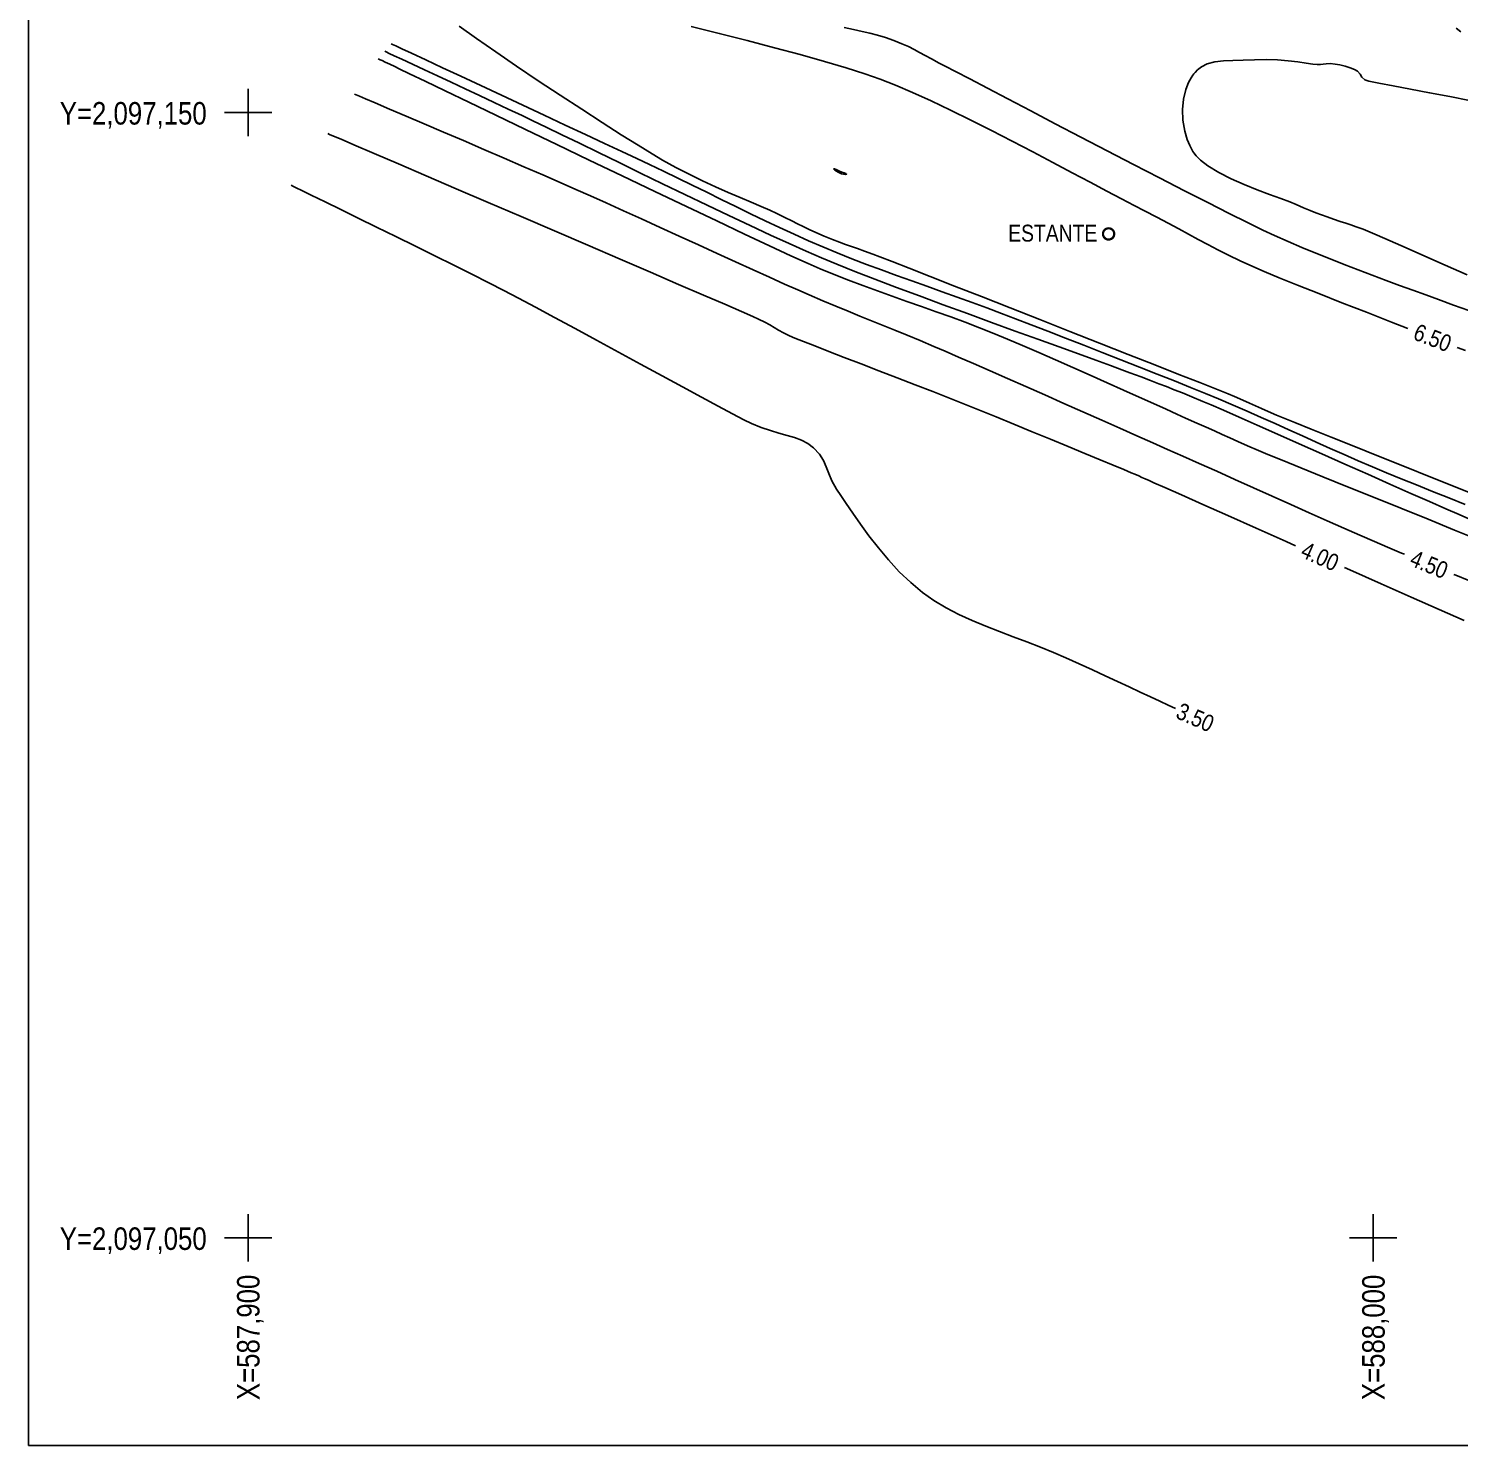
# Model space of a CAD drawing. Header units: metres. Extents: x 587880 to 588453, y 2097032 to 2097560.
# Drawn here: x 587880.5 to 588007.7, y 2097031.6 to 2097157.5 of the extents above; entities that cross this region are included whole.
import ezdxf

# ---------------------------------------------------------------- set-up
doc = ezdxf.new("R2010")
doc.units = ezdxf.units.M
doc.header["$LTSCALE"] = 5
doc.header["$MEASUREMENT"] = 0
for name, color, linetype in [('1', 7, 'Continuous'), ('CONT-MJR', 24, 'Continuous'), ('CONT-MNR', 44, 'Continuous'), ('COORDS', 7, 'Continuous'), ('ESTANTE', 7, 'Continuous'), ('TEXTOS', 7, 'Continuous')]:
    doc.layers.add(name, color=color, linetype=linetype)
doc.styles.add('style1', font='ARIALN.TTF', dxfattribs={"height": 1.5})

msp = doc.modelspace()

# ---------------------------------------------------------------- linework, layer by layer
at = {"layer": '1'}
for q in [(587880.49, 2097559.969), (588453.35, 2097031.558)]:
    msp.add_line((587880.49, 2097031.558), q, dxfattribs=at)
at = {"layer": 'CONT-MJR', "elevation": 5, "flags": 128}
msp.add_lwpolyline([(587911.562, 2097154.767), (587911.612, 2097154.743), (587911.721, 2097154.692), (587911.903, 2097154.608), (587912.18, 2097154.479), (587912.581, 2097154.291), (587913.043, 2097154.074), (587913.435, 2097153.886), (587914.348, 2097153.446), (587915.725, 2097152.782), (587917.504, 2097151.925), (587919.624, 2097150.904), (587922.026, 2097149.748), (587924.649, 2097148.487), (587927.433, 2097147.15), (587930.317, 2097145.767), (587933.241, 2097144.368), (587936.145, 2097142.981), (587938.968, 2097141.637), (587941.65, 2097140.365), (587944.131, 2097139.194), (587946.35, 2097138.154), (587948.247, 2097137.274), (587949.761, 2097136.584), (587950.832, 2097136.114), (587952.086, 2097135.598), (587953.356, 2097135.099), (587954.64, 2097134.615), (587955.933, 2097134.141), (587957.234, 2097133.676), (587958.538, 2097133.216), (587959.842, 2097132.757), (587961.145, 2097132.296), (587962.441, 2097131.83), (587963.73, 2097131.355), (587965.006, 2097130.87), (587966.267, 2097130.369), (587967.492, 2097129.863), (587968.837, 2097129.294), (587970.272, 2097128.675), (587971.769, 2097128.021), (587973.3, 2097127.345), (587974.835, 2097126.662), (587976.347, 2097125.986), (587977.807, 2097125.33), (587979.186, 2097124.708), (587980.456, 2097124.135), (587981.589, 2097123.624), (587982.555, 2097123.19), (587983.326, 2097122.846), (587984.313, 2097122.407), (587985.146, 2097122.031), (587985.878, 2097121.699), (587986.56, 2097121.39), (587987.243, 2097121.082), (587987.978, 2097120.756), (587988.816, 2097120.391), (587989.809, 2097119.967), (587990.637, 2097119.622), (587991.914, 2097119.097), (587993.566, 2097118.424), (587995.519, 2097117.631), (587997.699, 2097116.747), (588000.034, 2097115.803), (588002.449, 2097114.827), (588004.871, 2097113.849), (588007.227, 2097112.899), (588009.442, 2097112.006)], dxfattribs=at)
at = {"layer": 'CONT-MNR', "flags": 128}
for points, elevation in [([(587918.745, 2097157.662), (587920.284, 2097156.571), (587922.007, 2097155.378), (587923.858, 2097154.12), (587925.784, 2097152.828), (587927.731, 2097151.539), (587929.645, 2097150.287), (587931.473, 2097149.105), (587933.16, 2097148.028), (587934.653, 2097147.09), (587935.897, 2097146.326), (587936.839, 2097145.77), (587938.012, 2097145.126), (587939.199, 2097144.515), (587940.382, 2097143.94), (587941.542, 2097143.402), (587942.661, 2097142.902), (587943.721, 2097142.442), (587944.701, 2097142.022), (587945.585, 2097141.645), (587946.354, 2097141.312), (587946.989, 2097141.025), (587947.712, 2097140.678), (587948.31, 2097140.382), (587948.835, 2097140.119), (587949.336, 2097139.87), (587949.863, 2097139.616), (587950.467, 2097139.341), (587951.197, 2097139.024), (587951.933, 2097138.722), (587952.549, 2097138.483), (587953.095, 2097138.284), (587953.618, 2097138.102), (587954.168, 2097137.911), (587954.791, 2097137.688), (587955.537, 2097137.409), (587956.141, 2097137.175), (587957.233, 2097136.749), (587958.747, 2097136.156), (587960.618, 2097135.423), (587962.78, 2097134.574), (587965.169, 2097133.636), (587967.718, 2097132.635), (587970.363, 2097131.595), (587973.037, 2097130.543), (587975.677, 2097129.505), (587978.215, 2097128.505), (587980.588, 2097127.57), (587982.73, 2097126.724), (587984.574, 2097125.995), (587986.057, 2097125.407), (587987.112, 2097124.987), (587987.675, 2097124.759), (587988.414, 2097124.444), (587989.011, 2097124.18), (587989.538, 2097123.939), (587990.064, 2097123.699), (587990.661, 2097123.433), (587991.399, 2097123.116), (587991.987, 2097122.874), (587993.039, 2097122.447), (587994.483, 2097121.865), (587996.248, 2097121.154), (587998.263, 2097120.345), (588000.459, 2097119.463), (588002.763, 2097118.539), (588005.106, 2097117.6), (588007.415, 2097116.675), (588009.621, 2097115.791)], 6.5), ([(588003.08, 2097130.812), (588001.633, 2097131.371), (587999.388, 2097132.244), (587997.209, 2097133.096), (587995.154, 2097133.907), (587993.278, 2097134.655), (587991.639, 2097135.318), (587990.294, 2097135.876), (587989.3, 2097136.307), (587988.164, 2097136.83), (587987.138, 2097137.325), (587986.195, 2097137.798), (587985.307, 2097138.26), (587984.449, 2097138.718), (587983.593, 2097139.182), (587982.712, 2097139.66), (587981.781, 2097140.161), (587980.771, 2097140.693), (587979.658, 2097141.265), (587978.755, 2097141.73), (587977.634, 2097142.319), (587976.323, 2097143.015), (587974.85, 2097143.798), (587973.245, 2097144.651), (587971.535, 2097145.554), (587969.75, 2097146.491), (587967.918, 2097147.442), (587966.067, 2097148.39), (587964.227, 2097149.315), (587962.427, 2097150.2), (587960.693, 2097151.027), (587959.057, 2097151.777), (587957.545, 2097152.431), (587956.187, 2097152.972), (587954.824, 2097153.448), (587953.152, 2097153.975), (587951.221, 2097154.542), (587949.078, 2097155.14), (587946.774, 2097155.759), (587944.357, 2097156.389), (587941.876, 2097157.022), (587939.38, 2097157.646)], 6.5), ([(588008.492, 2097132.414), (588007.129, 2097132.892), (588005.793, 2097133.375), (588004.678, 2097133.783), (588003.526, 2097134.204), (588002.344, 2097134.638), (588001.136, 2097135.084), (587999.908, 2097135.542), (587998.666, 2097136.012), (587997.416, 2097136.493), (587996.162, 2097136.986), (587994.91, 2097137.49), (587993.666, 2097138.005), (587992.436, 2097138.531), (587991.224, 2097139.067), (587990.194, 2097139.549), (587988.829, 2097140.216), (587987.179, 2097141.039), (587985.293, 2097141.993), (587983.218, 2097143.052), (587981.005, 2097144.19), (587978.701, 2097145.381), (587976.355, 2097146.597), (587974.017, 2097147.813), (587971.734, 2097149.003), (587969.556, 2097150.141), (587967.531, 2097151.2), (587965.708, 2097152.154), (587964.135, 2097152.977), (587962.863, 2097153.643), (587961.938, 2097154.125), (587961.41, 2097154.397), (587960.726, 2097154.754), (587960.163, 2097155.065), (587959.67, 2097155.342), (587959.198, 2097155.6), (587958.695, 2097155.853), (587958.113, 2097156.114), (587957.401, 2097156.397), (587956.645, 2097156.661), (587955.944, 2097156.87), (587955.261, 2097157.044), (587954.563, 2097157.204), (587953.816, 2097157.37), (587952.985, 2097157.563)], 6), ([(588007.381, 2097157.492), (588007.798, 2097157.177)], 6), ([(587912.14, 2097155.437), (587912.264, 2097155.379), (587912.532, 2097155.254), (587912.979, 2097155.045), (587913.655, 2097154.73), (587914.612, 2097154.284), (587915.673, 2097153.789), (587916.821, 2097153.254), (587918.033, 2097152.689), (587919.29, 2097152.102), (587920.571, 2097151.502), (587921.856, 2097150.9), (587923.126, 2097150.304), (587924.358, 2097149.724), (587925.314, 2097149.269), (587926.501, 2097148.696), (587927.889, 2097148.023), (587929.449, 2097147.263), (587931.153, 2097146.432), (587932.97, 2097145.547), (587934.872, 2097144.622), (587936.829, 2097143.673), (587938.811, 2097142.716), (587940.79, 2097141.766), (587942.737, 2097140.839), (587944.621, 2097139.949), (587946.415, 2097139.114), (587948.087, 2097138.347), (587949.61, 2097137.666), (587950.954, 2097137.084), (587952.324, 2097136.519), (587953.919, 2097135.885), (587955.702, 2097135.195), (587957.633, 2097134.461), (587959.674, 2097133.696), (587961.787, 2097132.913), (587963.932, 2097132.124), (587966.073, 2097131.343), (587968.169, 2097130.581), (587970.182, 2097129.852), (587972.075, 2097129.169), (587973.808, 2097128.544), (587975.343, 2097127.989), (587976.642, 2097127.518), (587977.666, 2097127.144), (587978.376, 2097126.878), (587979.364, 2097126.5), (587980.202, 2097126.182), (587980.938, 2097125.901), (587981.623, 2097125.637), (587982.306, 2097125.369), (587983.037, 2097125.076), (587983.867, 2097124.737), (587984.844, 2097124.332), (587985.599, 2097124.01), (587986.692, 2097123.534), (587988.071, 2097122.928), (587989.686, 2097122.214), (587991.486, 2097121.416), (587993.42, 2097120.558), (587995.437, 2097119.661), (587997.487, 2097118.75), (587999.519, 2097117.847), (588001.482, 2097116.975), (588003.325, 2097116.158), (588004.998, 2097115.419), (588006.45, 2097114.781), (588007.629, 2097114.267), (588008.486, 2097113.9)], 5.5), ([(587912.718, 2097156.108), (587912.846, 2097156.048), (587913.138, 2097155.911), (587913.665, 2097155.665), (587914.516, 2097155.268), (587915.794, 2097154.671), (587917.273, 2097153.981), (587918.914, 2097153.215), (587920.677, 2097152.392), (587922.525, 2097151.529), (587924.418, 2097150.645), (587926.317, 2097149.757), (587928.184, 2097148.885), (587929.98, 2097148.045), (587931.666, 2097147.256), (587933.202, 2097146.536), (587934.551, 2097145.902), (587935.674, 2097145.374), (587936.926, 2097144.778), (587938.193, 2097144.165), (587939.471, 2097143.54), (587940.758, 2097142.907), (587942.051, 2097142.271), (587943.348, 2097141.635), (587944.647, 2097141.003), (587945.945, 2097140.379), (587947.239, 2097139.769), (587948.527, 2097139.175), (587949.807, 2097138.602), (587951.076, 2097138.054), (587952.351, 2097137.527), (587953.65, 2097137.011), (587954.967, 2097136.506), (587956.298, 2097136.009), (587957.64, 2097135.519), (587958.988, 2097135.034), (587960.337, 2097134.553), (587961.683, 2097134.074), (587963.023, 2097133.595), (587964.351, 2097133.114), (587965.663, 2097132.631), (587966.956, 2097132.144), (587968.211, 2097131.662), (587969.594, 2097131.13), (587971.081, 2097130.556), (587972.646, 2097129.95), (587974.266, 2097129.321), (587975.917, 2097128.677), (587977.573, 2097128.029), (587979.21, 2097127.384), (587980.804, 2097126.753), (587982.331, 2097126.145), (587983.765, 2097125.568), (587985.083, 2097125.032), (587986.259, 2097124.545), (587987.543, 2097124.002), (587988.804, 2097123.457), (587990.046, 2097122.909), (587991.274, 2097122.359), (587992.495, 2097121.808), (587993.712, 2097121.257), (587994.933, 2097120.705), (587996.16, 2097120.154), (587997.401, 2097119.604), (587998.66, 2097119.055), (587999.943, 2097118.508), (588001.174, 2097117.994), (588002.481, 2097117.456), (588003.849, 2097116.899), (588005.262, 2097116.328), (588006.707, 2097115.75), (588008.167, 2097115.168)], 6), ([(588008.355, 2097135.589), (588006.4, 2097136.443), (588004.57, 2097137.244), (588002.917, 2097137.968), (588001.492, 2097138.593), (588000.344, 2097139.093), (587999.527, 2097139.446), (587999.089, 2097139.628), (587998.484, 2097139.852), (587997.999, 2097140.016), (587997.553, 2097140.158), (587997.066, 2097140.318), (587996.458, 2097140.533), (587995.91, 2097140.732), (587995.404, 2097140.914), (587994.907, 2097141.097), (587994.387, 2097141.298), (587993.812, 2097141.535), (587993.148, 2097141.827), (587992.578, 2097142.056), (587991.771, 2097142.352), (587990.786, 2097142.71), (587989.683, 2097143.126), (587988.523, 2097143.593), (587987.366, 2097144.108), (587986.272, 2097144.666), (587985.301, 2097145.261), (587984.653, 2097145.762), (587984.263, 2097146.149), (587984.056, 2097146.413), (587983.969, 2097146.546), (587983.871, 2097146.715), (587983.693, 2097147.063), (587983.469, 2097147.604), (587983.247, 2097148.353), (587983.088, 2097149.312), (587983.056, 2097150.266), (587983.144, 2097151.187), (587983.345, 2097152.043), (587983.582, 2097152.661), (587983.803, 2097153.075), (587983.969, 2097153.325), (587984.058, 2097153.44), (587984.164, 2097153.565), (587984.382, 2097153.786), (587984.73, 2097154.055), (587985.233, 2097154.312), (587985.925, 2097154.503), (587986.691, 2097154.591), (587987.531, 2097154.62), (587988.448, 2097154.636), (587989.445, 2097154.685), (587990.479, 2097154.72), (587991.487, 2097154.685), (587992.438, 2097154.602), (587993.298, 2097154.495), (587994.038, 2097154.388), (587994.624, 2097154.303), (587995.026, 2097154.265), (587995.127, 2097154.264), (587995.31, 2097154.268), (587995.545, 2097154.286), (587995.819, 2097154.317), (587996.165, 2097154.34), (587996.601, 2097154.309), (587997.038, 2097154.228), (587997.5, 2097154.111), (587997.945, 2097153.971), (587998.328, 2097153.82), (587998.607, 2097153.671), (587998.848, 2097153.413), (587998.996, 2097153.143), (587999.241, 2097152.899), (587999.621, 2097152.796), (588000.495, 2097152.615), (588001.755, 2097152.371), (588003.296, 2097152.08), (588005.011, 2097151.757), (588006.795, 2097151.417), (588008.54, 2097151.075)], 5.5), ([(587909.451, 2097151.64), (587909.588, 2097151.581), (587909.896, 2097151.449), (587910.439, 2097151.216), (587911.303, 2097150.847), (587912.579, 2097150.301), (587914.038, 2097149.678), (587915.642, 2097148.992), (587917.353, 2097148.26), (587919.133, 2097147.497), (587920.944, 2097146.719), (587922.747, 2097145.943), (587924.506, 2097145.184), (587926.181, 2097144.458), (587927.735, 2097143.781), (587929.13, 2097143.168), (587930.415, 2097142.596), (587931.834, 2097141.959), (587933.359, 2097141.269), (587934.967, 2097140.539), (587936.63, 2097139.78), (587938.323, 2097139.006), (587940.021, 2097138.23), (587941.696, 2097137.464), (587943.325, 2097136.721), (587944.881, 2097136.013), (587946.337, 2097135.353), (587947.669, 2097134.754), (587948.851, 2097134.228), (587949.856, 2097133.788), (587951.082, 2097133.264), (587952.23, 2097132.784), (587953.319, 2097132.336), (587954.369, 2097131.91), (587955.4, 2097131.496), (587956.431, 2097131.083), (587957.483, 2097130.659), (587958.573, 2097130.214), (587959.723, 2097129.738), (587960.952, 2097129.219), (587961.959, 2097128.787), (587963.143, 2097128.273), (587964.477, 2097127.69), (587965.937, 2097127.049), (587967.496, 2097126.363), (587969.127, 2097125.643), (587970.806, 2097124.9), (587972.506, 2097124.147), (587974.201, 2097123.395), (587975.866, 2097122.656), (587977.475, 2097121.942), (587979.001, 2097121.265), (587980.42, 2097120.636), (587981.704, 2097120.067), (587983.065, 2097119.462), (587984.533, 2097118.808), (587986.084, 2097118.114), (587987.697, 2097117.391), (587989.348, 2097116.651), (587991.015, 2097115.903), (587992.676, 2097115.16), (587994.308, 2097114.431), (587995.889, 2097113.728), (587997.397, 2097113.06), (587998.809, 2097112.44), (588000.102, 2097111.878), (588001.255, 2097111.384), (588002.51, 2097110.854), (588002.776, 2097110.744)], 4.5), ([(587907.096, 2097148.12), (587907.238, 2097148.059), (587907.586, 2097147.91), (587908.256, 2097147.622), (587909.408, 2097147.127), (587911.216, 2097146.351), (587913.375, 2097145.425), (587915.823, 2097144.374), (587918.496, 2097143.227), (587921.332, 2097142.009), (587924.269, 2097140.749), (587927.243, 2097139.471), (587930.192, 2097138.204), (587933.054, 2097136.973), (587935.765, 2097135.807), (587938.263, 2097134.73), (587940.485, 2097133.772), (587942.369, 2097132.957), (587943.852, 2097132.313), (587944.872, 2097131.867), (587945.364, 2097131.645), (587945.916, 2097131.366), (587946.356, 2097131.122), (587946.741, 2097130.896), (587947.127, 2097130.672), (587947.57, 2097130.434), (587948.125, 2097130.164), (587948.6, 2097129.96), (587949.366, 2097129.651), (587950.38, 2097129.251), (587951.601, 2097128.776), (587952.984, 2097128.241), (587954.488, 2097127.661), (587956.07, 2097127.051), (587957.688, 2097126.427), (587959.298, 2097125.803), (587960.859, 2097125.195), (587962.327, 2097124.618), (587963.66, 2097124.088), (587964.999, 2097123.548), (587966.48, 2097122.945), (587968.056, 2097122.3), (587969.682, 2097121.633), (587971.309, 2097120.963), (587972.89, 2097120.309), (587974.38, 2097119.693), (587975.73, 2097119.133), (587976.893, 2097118.649), (587977.824, 2097118.262), (587978.474, 2097117.991), (587978.796, 2097117.855), (587979.159, 2097117.699), (587979.44, 2097117.575), (587979.72, 2097117.449), (587980.081, 2097117.288), (587980.493, 2097117.106), (587981.475, 2097116.669), (587982.952, 2097116.013), (587984.846, 2097115.172), (587987.082, 2097114.178), (587989.583, 2097113.067), (587992.272, 2097111.872), (587993.102, 2097111.504)], 4), ([(587903.833, 2097143.53), (587903.965, 2097143.465), (587904.262, 2097143.318), (587904.786, 2097143.061), (587905.616, 2097142.654), (587906.842, 2097142.054), (587908.243, 2097141.37), (587909.781, 2097140.617), (587911.422, 2097139.812), (587913.129, 2097138.974), (587914.865, 2097138.119), (587916.595, 2097137.263), (587918.283, 2097136.424), (587919.892, 2097135.619), (587921.386, 2097134.864), (587922.729, 2097134.177), (587924.022, 2097133.503), (587925.537, 2097132.698), (587927.23, 2097131.789), (587929.056, 2097130.802), (587930.969, 2097129.763), (587932.926, 2097128.698), (587934.882, 2097127.634), (587936.79, 2097126.595), (587938.606, 2097125.608), (587940.286, 2097124.7), (587941.785, 2097123.896), (587943.056, 2097123.222), (587944.057, 2097122.704), (587944.741, 2097122.368), (587945.607, 2097122.007), (587946.421, 2097121.73), (587947.183, 2097121.507), (587947.895, 2097121.311), (587948.557, 2097121.112), (587949.17, 2097120.882), (587949.736, 2097120.591), (587950.257, 2097120.211), (587950.796, 2097119.643), (587951.144, 2097119.083), (587951.385, 2097118.512), (587951.603, 2097117.91), (587951.883, 2097117.256), (587952.308, 2097116.53), (587952.681, 2097115.973), (587953.164, 2097115.246), (587953.746, 2097114.383), (587954.421, 2097113.417), (587955.18, 2097112.382), (587956.015, 2097111.311), (587956.916, 2097110.238), (587957.876, 2097109.196), (587958.887, 2097108.22), (587959.94, 2097107.341), (587960.952, 2097106.633), (587962.032, 2097105.989), (587963.167, 2097105.399), (587964.345, 2097104.855), (587965.552, 2097104.347), (587966.776, 2097103.866), (587968.003, 2097103.403), (587969.22, 2097102.949), (587970.415, 2097102.494), (587971.575, 2097102.028), (587972.687, 2097101.544), (587973.871, 2097101), (587975.034, 2097100.463), (587976.167, 2097099.939), (587977.26, 2097099.433), (587978.303, 2097098.949), (587979.287, 2097098.492), (587980.201, 2097098.067), (587981.036, 2097097.678), (587981.782, 2097097.332), (587982.429, 2097097.031)], 3.5), ([(588008.194, 2097128.845), (588007.465, 2097129.124)], 6.5), ([(587997.434, 2097109.579), (587997.91, 2097109.368), (588000.706, 2097108.126), (588003.384, 2097106.936), (588005.868, 2097105.833), (588008.082, 2097104.85)], 4), ([(588007.162, 2097108.945), (588007.325, 2097108.879), (588008.509, 2097108.404)], 4.5)]:
    msp.add_lwpolyline(points, dxfattribs=dict(at, elevation=elevation))
at = {"layer": 'CONT-MNR', "elevation": 6.5, "flags": 128}
msp.add_lwpolyline([(587952.032, 2097144.995), (587952.045, 2097145.003), (587952.103, 2097144.995), (587952.251, 2097144.936), (587952.501, 2097144.815), (587952.767, 2097144.689), (587952.962, 2097144.625), (587953.127, 2097144.575), (587953.19, 2097144.526), (587953.106, 2097144.499), (587952.927, 2097144.514), (587952.724, 2097144.563), (587952.453, 2097144.689), (587952.154, 2097144.869)], close=True, dxfattribs=at)
at = {"layer": 'COORDS', "linetype": 'Continuous'}
for p, q in [((587900, 2097147.9), (587900, 2097152.1)), ((587897.9, 2097150), (587902.1, 2097150)), ((587900, 2097047.9), (587900, 2097052.1)), ((588000, 2097047.9), (588000, 2097052.1)), ((587897.9, 2097050), (587902.1, 2097050)), ((587997.9, 2097050), (588002.1, 2097050))]:
    msp.add_line(p, q, dxfattribs=at)
at = {"layer": 'ESTANTE', "const_width": 0.2}
msp.add_lwpolyline([(587975.978, 2097139.211, 1), (587976.978, 2097139.211, 1)], format="xyb", close=True, dxfattribs=at)

# ---------------------------------------------------------------- texts
at = {"layer": 'CONT-MNR', "char_height": 1.5, "attachment_point": 5, "style": 'style1'}
for s, insert, rotation in [('{6.50}', (588005.272, 2097129.967, 6.5), 338.94162), ('{4.00}', (587995.268, 2097110.542, 4), 336.04741), ('{4.50}', (588004.966, 2097109.837, 4.5), 337.80765), ('{3.50}', (587984.179, 2097096.237), 336.31139)]:
    msp.add_mtext(s, dxfattribs=dict(at, insert=insert, rotation=rotation))
at = {"layer": 'COORDS', "linetype": 'Continuous', "style": 'style1'}
for s, p in [(' Y=2,097,150', (587882.623, 2097148.927)), (' Y=2,097,050', (587882.623, 2097048.927))]:
    msp.add_text(s, height=2, dxfattribs=at).set_placement(p)
for s, p in [('X=587,900', (587901.014, 2097035.578)), ('X=588,000', (588001.014, 2097035.578))]:
    msp.add_text(s, height=2, rotation=90, dxfattribs=at).set_placement(p)
at = {"layer": 'TEXTOS', "style": 'style1'}
msp.add_text('ESTANTE', height=1.5, dxfattribs=at).set_placement((587967.554, 2097138.53))

doc.saveas('drawing.dxf')
